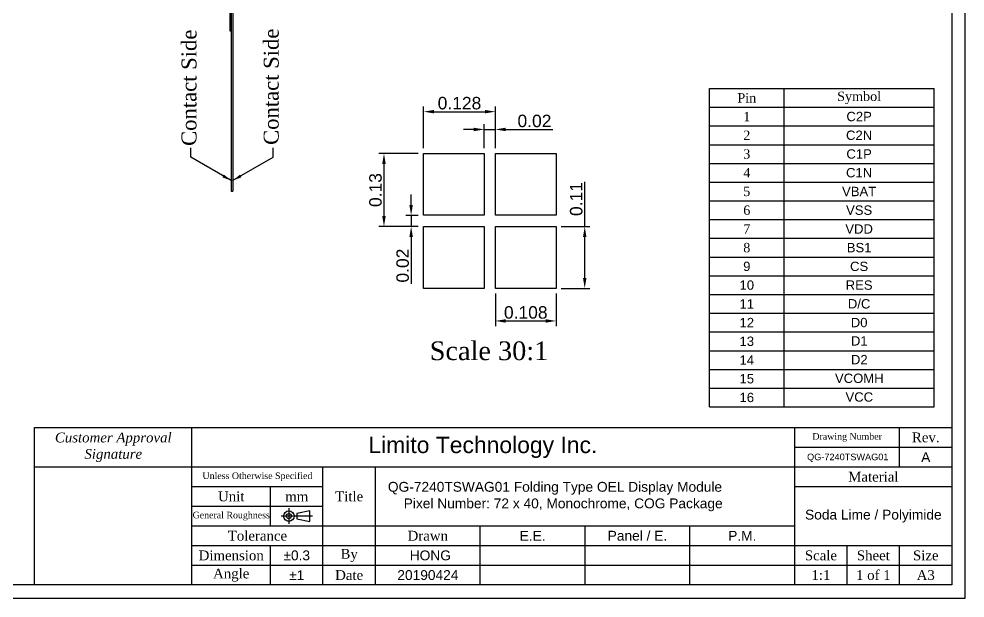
# Model space of a CAD drawing. Header units: millimetres. Extents: x 462 to 746, y 142 to 198.
# Drawn here: x 695.5 to 746.1, y 142.4 to 173.3 of the extents above; entities that cross this region are included whole.
import ezdxf

# ---------------------------------------------------------------- set-up
doc = ezdxf.new("R2010")
doc.units = ezdxf.units.MM
doc.header["$LTSCALE"] = 0.555556
doc.linetypes.add('CENTER', pattern=[22, 20, -1, 0, -1])
for name, color, linetype in [('dim', 4, 'Continuous'), ('Frame', 7, 'Continuous'), ('Index', 7, 'Continuous')]:
    doc.layers.add(name, color=color, linetype=linetype)
doc.layers.add('FPC', color=40, linetype='Continuous', lineweight=25)
doc.styles.get("Standard").update_dxf_attribs({"font": 'ARIAL.TTF'})
doc.dimstyles.new('ISO-25', dxfattribs={"dimscale": 0.555556, "dimtxt": 2.2, "dimasz": 2.2, "dimexe": 0.5, "dimexo": 0.5, "dimgap": 0.5, "dimtad": 1, "dimdec": 3, "dimdsep": 46, "dimtxsty": 'Standard', "dimcen": 2.2, "dimadec": 0, "dimazin": 2, "dimtfac": 1, "dimtdec": 3, "dimtmove": 0, "dimatfit": 3, "dimfxl": 0, "dimarcsym": 0})
doc.dimstyles.get("Standard").update_dxf_attribs({"dimtxt": 0.18, "dimasz": 0.18, "dimexe": 0.18, "dimexo": 0.0625, "dimgap": 0.09, "dimtad": 0, "dimtih": 1, "dimtoh": 1, "dimdec": 4, "dimzin": 0, "dimdsep": 46, "dimtxsty": 'Standard', "dimcen": 0.09, "dimadec": 0, "dimazin": 0, "dimtfac": 1, "dimtdec": 4, "dimtofl": 0, "dimtmove": 0, "dimatfit": 3, "dimfxl": 0, "dimtolj": 1, "dimtzin": 0, "dimarcsym": 0})

# ---------------------------------------------------------------- blocks, each defined once
blk = doc.blocks.new('*D10')
at = {"layer": 'Defpoints', "color": 0}
for p in [(720.997, 168.352), (717.157, 166.117), (720.997, 166.117)]:
    blk.add_point(p, dxfattribs=at)
at = {"layer": 'dim', "color": 0, "lineweight": -2}
for p, q in [((717.157, 166.395), (717.157, 168.63)), ((717.713, 168.352), (720.442, 168.352)), ((720.997, 166.395), (720.997, 168.63))]:
    blk.add_line(p, q, dxfattribs=at)
at = {"layer": 'dim', "color": 0}
for points in [[(717.713, 168.445), (717.713, 168.26), (717.157, 168.352)], [(720.442, 168.445), (720.442, 168.26), (720.997, 168.352)]]:
    blk.add_solid(points, dxfattribs=at)
at = {"layer": 'dim', "color": 0, "insert": (719.077, 168.804), "char_height": 0.6667, "attachment_point": 5}
blk.add_mtext('0.128', dxfattribs=at)
blk = doc.blocks.new('*D11')
at = {"layer": 'Defpoints', "color": 0}
for p in [(720.997, 167.403), (720.397, 166.117), (720.997, 166.117)]:
    blk.add_point(p, dxfattribs=at)
at = {"layer": 'dim', "color": 0, "lineweight": -2}
for p, q in [((719.842, 167.403), (719.286, 167.403)), ((720.397, 166.395), (720.397, 167.68)), ((720.397, 167.403), (720.997, 167.403)), ((720.997, 166.395), (720.997, 167.68)), ((721.553, 167.403), (724.055, 167.403))]:
    blk.add_line(p, q, dxfattribs=at)
at = {"layer": 'dim', "color": 0}
for points in [[(719.842, 167.495), (719.842, 167.31), (720.397, 167.403)], [(721.553, 167.495), (721.553, 167.31), (720.997, 167.403)]]:
    blk.add_solid(points, dxfattribs=at)
at = {"layer": 'dim', "color": 0, "insert": (723.082, 167.854), "char_height": 0.6667, "attachment_point": 5}
blk.add_mtext('0.02', dxfattribs=at)
blk = doc.blocks.new('*D12')
at = {"layer": 'Defpoints', "color": 0}
for p in [(717.157, 166.117), (715.044, 162.217), (717.157, 162.217)]:
    blk.add_point(p, dxfattribs=at)
at = {"layer": 'dim', "color": 0, "lineweight": -2}
for p, q in [((716.879, 166.117), (714.767, 166.117)), ((715.044, 165.562), (715.044, 162.773)), ((716.879, 162.217), (714.767, 162.217))]:
    blk.add_line(p, q, dxfattribs=at)
at = {"layer": 'dim', "color": 0}
for points in [[(714.952, 165.562), (715.137, 165.562), (715.044, 166.117)], [(714.952, 162.773), (715.137, 162.773), (715.044, 162.217)]]:
    blk.add_solid(points, dxfattribs=at)
at = {"layer": 'dim', "color": 0, "insert": (714.593, 164.167), "char_height": 0.6667, "attachment_point": 5, "rotation": 90}
blk.add_mtext('0.13', dxfattribs=at)
blk = doc.blocks.new('*D13')
at = {"layer": 'Defpoints', "color": 0}
for p in [(717.157, 162.817), (716.494, 162.217), (717.157, 162.217)]:
    blk.add_point(p, dxfattribs=at)
at = {"layer": 'dim', "color": 0, "lineweight": -2}
for p, q in [((716.494, 163.373), (716.494, 163.928)), ((716.879, 162.817), (716.217, 162.817)), ((716.494, 162.817), (716.494, 162.217)), ((716.879, 162.217), (716.217, 162.217)), ((716.494, 161.662), (716.494, 159.159))]:
    blk.add_line(p, q, dxfattribs=at)
at = {"layer": 'dim', "color": 0}
for points in [[(716.402, 163.373), (716.587, 163.373), (716.494, 162.817)], [(716.402, 161.662), (716.587, 161.662), (716.494, 162.217)]]:
    blk.add_solid(points, dxfattribs=at)
at = {"layer": 'dim', "color": 0, "insert": (716.043, 160.133), "char_height": 0.6667, "attachment_point": 5, "rotation": 90}
blk.add_mtext('0.02', dxfattribs=at)
blk = doc.blocks.new('*D14')
at = {"layer": 'Defpoints', "color": 0}
for p in [(720.997, 158.917), (724.237, 158.917), (724.237, 157.178)]:
    blk.add_point(p, dxfattribs=at)
at = {"layer": 'dim', "color": 0, "lineweight": -2}
for p, q in [((720.997, 158.64), (720.997, 156.901)), ((724.237, 158.64), (724.237, 156.901)), ((721.553, 157.178), (723.682, 157.178))]:
    blk.add_line(p, q, dxfattribs=at)
at = {"layer": 'dim', "color": 0}
for points in [[(721.553, 157.271), (721.553, 157.086), (720.997, 157.178)], [(723.682, 157.271), (723.682, 157.086), (724.237, 157.178)]]:
    blk.add_solid(points, dxfattribs=at)
at = {"layer": 'dim', "color": 0, "insert": (722.617, 157.63), "char_height": 0.6667, "attachment_point": 5}
blk.add_mtext('0.108', dxfattribs=at)
blk = doc.blocks.new('*D15')
at = {"layer": 'Defpoints', "color": 0}
for p in [(724.237, 162.217), (725.767, 162.217), (724.237, 158.917)]:
    blk.add_point(p, dxfattribs=at)
at = {"layer": 'dim', "color": 0, "lineweight": -2}
for p, q in [((725.767, 162.217), (725.767, 164.598)), ((724.515, 162.217), (726.045, 162.217)), ((725.767, 159.473), (725.767, 161.662)), ((724.515, 158.917), (726.045, 158.917))]:
    blk.add_line(p, q, dxfattribs=at)
at = {"layer": 'dim', "color": 0}
for points in [[(725.675, 161.662), (725.86, 161.662), (725.767, 162.217)], [(725.675, 159.473), (725.86, 159.473), (725.767, 158.917)]]:
    blk.add_solid(points, dxfattribs=at)
at = {"layer": 'dim', "color": 0, "insert": (725.316, 163.686), "char_height": 0.6667, "attachment_point": 5, "rotation": 90}
blk.add_mtext('0.11', dxfattribs=at)

msp = doc.modelspace()

# ---------------------------------------------------------------- linework, layer by layer
at = {"color": 6}
msp.add_lwpolyline([(706.8283, 172.6551), (706.8283, 175.6101), (706.3283, 176.1101), (706.3283, 179.6101), (706.3783, 179.6101), (706.3783, 176.1101), (706.8783, 175.6101), (706.8783, 172.6551)], close=True, dxfattribs=at)
for points in [[(717.1573, 166.1174), (720.3973, 166.1174), (720.3973, 162.8174), (717.1573, 162.8174)], [(720.9973, 166.1174), (724.2373, 166.1174), (724.2373, 162.8174), (720.9973, 162.8174)], [(717.1573, 162.2174), (720.3973, 162.2174), (720.3973, 158.9174), (717.1573, 158.9174)], [(720.9973, 162.2174), (724.2373, 162.2174), (724.2373, 158.9174), (720.9973, 158.9174)]]:
    msp.add_lwpolyline(points, close=True)
at = {"layer": 'FPC', "color": 34}
for p, q in [((706.8783, 176.9101), (706.8783, 164.1101)), ((706.9783, 176.9101), (706.9783, 164.1101)), ((706.8783, 164.1101), (706.9783, 164.1101))]:
    msp.add_line(p, q, dxfattribs=at)
at = {"layer": 'Frame'}
for p, q in [((732.4246, 152.59), (732.4246, 169.59)), ((732.4246, 169.59), (744.4246, 169.59)), ((736.4246, 152.59), (736.4246, 169.59)), ((744.4246, 152.59), (744.4246, 169.59)), ((732.4246, 168.59), (744.4246, 168.59)), ((732.4246, 167.59), (744.4246, 167.59)), ((732.4246, 166.59), (744.4246, 166.59)), ((732.4246, 165.59), (744.4246, 165.59)), ((732.4246, 164.59), (744.4246, 164.59)), ((732.4246, 163.59), (744.4246, 163.59)), ((732.4246, 162.59), (744.4246, 162.59)), ((732.4246, 161.59), (744.4246, 161.59)), ((732.4246, 160.59), (744.4246, 160.59)), ((732.4246, 159.59), (744.4246, 159.59)), ((732.4246, 158.59), (744.4246, 158.59)), ((732.4246, 157.59), (744.4246, 157.59)), ((732.4246, 156.59), (744.4246, 156.59)), ((732.4246, 155.59), (744.4246, 155.59)), ((732.4246, 154.59), (744.4246, 154.59)), ((732.4246, 153.59), (744.4246, 153.59)), ((732.4246, 152.59), (744.4246, 152.59)), ((696.3841, 151.482), (745.3841, 151.482)), ((696.3841, 143.082), (696.3841, 151.482)), ((704.7841, 143.082), (704.7841, 151.482)), ((736.9841, 143.082), (736.9841, 151.482)), ((742.5841, 149.382), (742.5841, 151.482)), ((736.9841, 150.432), (745.3841, 150.432)), ((696.3841, 149.382), (745.3841, 149.382)), ((711.7841, 143.082), (711.7841, 149.382)), ((714.5841, 143.082), (714.5841, 149.382)), ((704.7841, 148.332), (711.7841, 148.332)), ((708.9841, 146.232), (708.9841, 148.332)), ((736.9841, 148.332), (745.3841, 148.332)), ((704.7841, 147.282), (711.7841, 147.282)), ((704.7841, 146.232), (736.9841, 146.232)), ((720.1841, 143.082), (720.1841, 146.232)), ((725.7841, 143.082), (725.7841, 146.232)), ((731.3841, 143.082), (731.3841, 146.232)), ((704.7841, 145.182), (745.3841, 145.182)), ((708.9841, 143.082), (708.9841, 145.182)), ((739.7841, 143.082), (739.7841, 145.182)), ((742.5841, 143.082), (742.5841, 145.182)), ((704.7841, 144.132), (745.3841, 144.132))]:
    msp.add_line(p, q, dxfattribs=at)
at = {"layer": 'Frame', "linetype": 'CENTER'}
for p, q in [((709.9641, 147.177), (709.9641, 146.337)), ((711.2241, 146.757), (709.5441, 146.757))]:
    msp.add_line(p, q, dxfattribs=at)
at = {"layer": 'Frame'}
for points in [[(746.0841, 198.382), (662.0841, 198.382), (662.0841, 142.382), (746.0841, 142.382)], [(745.3841, 143.082), (662.7841, 143.082), (662.7841, 197.682), (745.3841, 197.682)], [(711.0841, 146.477), (711.0841, 147.037), (710.3841, 146.897), (710.3841, 146.617)]]:
    msp.add_lwpolyline(points, close=True, dxfattribs=at)
for radius in [0.28, 0.14]:
    msp.add_circle((709.9641, 146.757), radius, dxfattribs=at)

# ---------------------------------------------------------------- texts
at = {"layer": 'dim', "color": 0, "insert": (723.82, 155.0643), "char_height": 1, "attachment_point": 9}
msp.add_mtext('{\\fTimes New Roman|b0|i0|c0|p18;Scale 30:1}', dxfattribs=at)
at = {"layer": 'Frame'}
for s, height, p in [('Limito Technology Inc.', 0.875, (714.2109, 150.1231)), ('QG-7240TSWAG01', 0.35, (737.6446, 149.7425)), ('QG-7240TSWAG01 Folding Type OEL Display Module', 0.525, (715.2526, 148.0591)), ('    Pixel Number: 72 x 40, Monochrome, COG Package', 0.525, (715.2841, 147.1748)), ('HONG', 0.525, (716.421, 144.3989)), ('20190424', 0.525, (715.7586, 143.3479))]:
    msp.add_text(s, height=height, dxfattribs=at).set_placement(p)
at = {"layer": 'Frame', "attachment_point": 5}
for s, insert, char_height in [('{\\fTimes New Roman|b0|i0|c0|p18;Pin}', (734.4246, 169.09), 0.5), ('{\\fTimes New Roman|b0|i0|c0|p18;Symbol}', (740.4246, 169.09), 0.5), ('{\\fTimes New Roman|b0|i0|c0|p18;1}', (734.4246, 168.09), 0.5), ('C2P', (740.4246, 168.09), 0.5), ('{\\fTimes New Roman|b0|i0|c0|p18;2}', (734.4246, 167.09), 0.5), ('C2N', (740.4246, 167.09), 0.5), ('{\\fTimes New Roman|b0|i0|c0|p18;3}', (734.4246, 166.09), 0.5), ('C1P', (740.4246, 166.09), 0.5), ('{\\fTimes New Roman|b0|i0|c0|p18;4}', (734.4246, 165.09), 0.5), ('C1N', (740.4246, 165.09), 0.5), ('{\\fTimes New Roman|b0|i0|c0|p18;5}', (734.4246, 164.09), 0.5), ('VBAT', (740.4246, 164.09), 0.5), ('{\\fTimes New Roman|b0|i0|c0|p18;6}', (734.4246, 163.09), 0.5), ('VSS', (740.4246, 163.09), 0.5), ('{\\fTimes New Roman|b0|i0|c0|p18;7}', (734.4246, 162.09), 0.5), ('VDD', (740.4246, 162.09), 0.5), ('{\\fTimes New Roman|b0|i0|c0|p18;8}', (734.4246, 161.09), 0.5), ('BS1', (740.4246, 161.09), 0.5), ('9', (734.4246, 160.09), 0.5), ('CS', (740.4246, 160.09), 0.5), ('10', (734.4246, 159.09), 0.5), ('RES', (740.4246, 159.09), 0.5), ('11', (734.4246, 158.09), 0.5), ('D/C', (740.4246, 158.09), 0.5), ('12', (734.4246, 157.09), 0.5), ('D0', (740.4246, 157.09), 0.5), ('13', (734.4246, 156.09), 0.5), ('D1', (740.4339, 156.1138), 0.5), ('14', (734.4246, 155.09), 0.5), ('D2', (740.4339, 155.1138), 0.5), ('15', (734.4246, 154.09), 0.5), ('VCOMH', (740.4339, 154.1138), 0.5), ('16', (734.4246, 153.09), 0.5), ('VCC', (740.4339, 153.1138), 0.5), ('{\\fTimes New Roman|b0|i1|c0|p18;Customer Approval\\PSignature}', (700.5841, 150.432), 0.525), ('{\\fTimes New Roman|b0|i0|c0|p18;Drawing Number}', (739.7841, 150.957), 0.35), ('{\\fTimes New Roman|b0|i0|c0|p18;Rev.}', (743.9841, 150.957), 0.525), ('A', (743.9841, 149.907), 0.525), ('{\\fTimes New Roman|b0|i0|c0|p18;Unless Otherwise Specified}', (708.2841, 148.857), 0.35), ('{\\fTimes New Roman|b0|i0|c0|p18;Material}', (741.1841, 148.857), 0.525), ('{\\fTimes New Roman|b0|i0|c0|p18;Title}', (713.1841, 147.807), 0.525), ('{\\fTimes New Roman|b0|i0|c0|p18;Unit}', (706.8841, 147.807), 0.525), ('{\\fTimes New Roman|b0|i0|c0|p18;mm}', (710.3841, 147.807), 0.525), ('Soda Lime / Polyimide', (741.1841, 146.757), 0.525), ('{\\fTimes New Roman|b0|i0|c0|p18;General Roughness}', (706.8841, 146.757), 0.35), ('{\\fTimes New Roman|b0|i0|c0|p18;Tolerance}', (708.2841, 145.707), 0.525), ('{\\fTimes New Roman|b0|i0|c0|p18;Drawn}', (717.3841, 145.707), 0.525), ('E.E.', (722.9841, 145.707), 0.525), ('Panel / E.', (728.5841, 145.707), 0.525), ('P.M.', (734.1841, 145.707), 0.525), ('{\\fTimes New Roman|b0|i0|c0|p18;Dimension}', (706.8841, 144.657), 0.525), ('%%p0.3', (710.3841, 144.657), 0.525), ('{\\fTimes New Roman|b0|i0|c0|p18;By}', (713.1841, 144.657), 0.525), ('{\\fTimes New Roman|b0|i0|c0|p18;Scale}', (738.3841, 144.657), 0.525), ('{\\fTimes New Roman|b0|i0|c0|p18;Sheet}', (741.1841, 144.657), 0.525), ('{\\fTimes New Roman|b0|i0|c0|p18;Size}', (743.9841, 144.657), 0.525), ('{\\fTimes New Roman|b0|i0|c0|p18;Angle}', (706.8841, 143.607), 0.525), ('%%p1', (710.3841, 143.607), 0.525), ('{\\fTimes New Roman|b0|i0|c0|p18;Date}', (713.1841, 143.607), 0.525), ('{\\fTimes New Roman|b0|i0|c0|p18;1:1}', (738.3841, 143.607), 0.525), ('{\\fTimes New Roman|b0|i0|c0|p18;1 of 1}', (741.1841, 143.607), 0.525), ('{\\fTimes New Roman|b0|i0|c0|p18;A3}', (743.9841, 143.607), 0.525)]:
    msp.add_mtext(s, dxfattribs=dict(at, insert=insert, char_height=char_height))
at = {"layer": 'Index', "char_height": 0.8, "attachment_point": 5, "rotation": 90}
for insert in [(704.6349, 169.6278), (709.0245, 169.6812)]:
    msp.add_mtext('{\\fTimes New Roman|b0|i0|c0|p18;Contact Side}', dxfattribs=dict(at, insert=insert))

# ---------------------------------------------------------------- dimensions: what is measured, and where the dimension line sits
at = {"layer": 'dim', "color": 0}
for base, p1, picture, middle in [((720.9973, 168.3523), (717.1573, 166.1174), '*D10', (719.0773, 168.3523)), ((720.9973, 167.4026), (720.3973, 166.1174), '*D11', (723.0819, 167.4026))]:
    dim = msp.add_linear_dim(base=base, p1=p1, p2=(720.9973, 166.1174), dimstyle='ISO-25', override={"dimtxt": 1.2, "dimasz": 1, "dimgap": 0.2, "dimlfac": 0.033333}, dxfattribs=at)
    dim.commit()
    dim.dimension.update_dxf_attribs({"geometry": picture, "text_midpoint": middle, "dimtype": 160})
for base, p1, p2, picture, middle in [((715.0444, 162.2174), (717.1573, 166.1174), (717.1573, 162.2174), '*D12', (715.0444, 164.1674)), ((725.7673, 162.2174), (724.2373, 158.9174), (724.2373, 162.2174), '*D15', (725.7673, 163.6855))]:
    dim = msp.add_linear_dim(base=base, p1=p1, p2=p2, angle=90, dimstyle='ISO-25', override={"dimtxt": 1.2, "dimasz": 1, "dimgap": 0.2, "dimlfac": 0.033333}, dxfattribs=at)
    dim.commit()
    dim.dimension.update_dxf_attribs({"geometry": picture, "text_midpoint": middle, "dimtype": 160})
dim = msp.add_linear_dim(base=(716.4944, 162.2174), p1=(717.1573, 162.8174), p2=(717.1573, 162.2174), angle=90, dimstyle='ISO-25', override={"dimtxt": 1.2, "dimasz": 1, "dimgap": 0.2, "dimlfac": 0.033333}, dxfattribs=at)
dim.commit()
dim.dimension.update_dxf_attribs({"geometry": '*D13', "text_midpoint": (716.0429, 160.1327)})
dim = msp.add_linear_dim(base=(724.2373, 157.1783), p1=(720.9973, 158.9174), p2=(724.2373, 158.9174), dimstyle='ISO-25', override={"dimtxt": 1.2, "dimasz": 1, "dimgap": 0.2, "dimlfac": 0.033333, "dimfxl": 0.2}, dxfattribs=at)
dim.commit()
dim.dimension.update_dxf_attribs({"geometry": '*D14', "text_midpoint": (722.6173, 157.6298)})

# ---------------------------------------------------------------- leaders
at = {"layer": 'Index'}
for points in [[(706.8861, 164.6686), (704.7211, 165.9186), (704.7211, 166.4186)], [(706.9602, 164.6686), (709.1253, 165.9186), (709.1253, 166.4186)]]:
    msp.add_leader(points, dimstyle='Standard', override={"dimtxt": 0.5, "dimasz": 0.5, "dimexe": 0.5, "dimexo": 0.5, "dimgap": 0.1, "dimtih": 0, "dimdec": 3}, dxfattribs=at)

doc.saveas('drawing.dxf')
